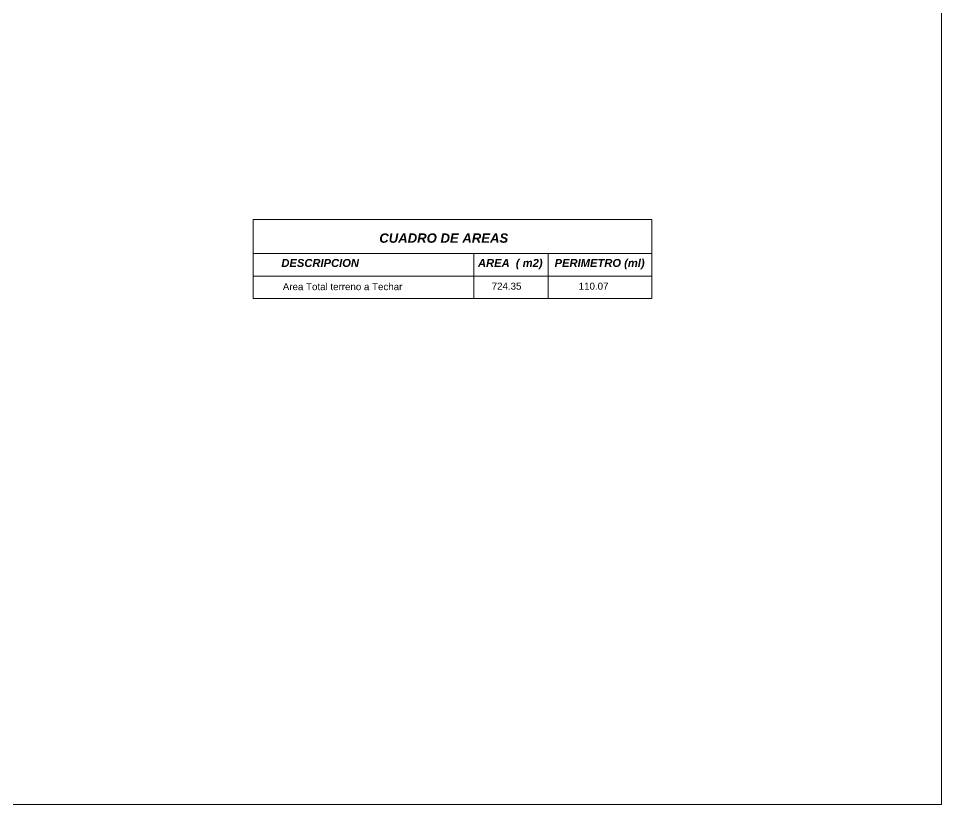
# Model space of a CAD drawing. Header units: metres. Extents: x 772934 to 773467, y 8442002 to 8442594.
# Drawn here: x 773329.68 to 773364.09, y 8442364.2 to 8442393.53 of the extents above; entities that cross this region are included whole.
import ezdxf
from ezdxf.enums import TextEntityAlignment as Align

# ---------------------------------------------------------------- set-up
doc = ezdxf.new("R2010")
doc.units = ezdxf.units.M
doc.layers.add('COTA', color=1, linetype='Continuous', lineweight=9)
doc.layers.add('PLUMA 01', color=7, linetype='Continuous', lineweight=15)
doc.styles.add('WMF-Arial0', font='')
doc.styles.add('WMF-Swis721 Ex BT0', font='swisse.ttf')
doc.styles.get('WMF-Arial0').set_extended_font_data('Arial', italic=True, bold=True)

msp = doc.modelspace()

# ---------------------------------------------------------------- linework, layer by layer
at = {"layer": 'COTA'}
for p, q in [((773338.423, 8442386.025), (773353.287, 8442386.025)), ((773338.423, 8442386.025), (773338.423, 8442383.081)), ((773353.287, 8442386.025), (773353.288, 8442383.081)), ((773338.423, 8442384.755), (773353.287, 8442384.755)), ((773346.656, 8442384.755), (773346.656, 8442383.081)), ((773349.422, 8442384.755), (773349.422, 8442383.081)), ((773338.423, 8442383.918), (773353.287, 8442383.918)), ((773338.423, 8442383.081), (773353.288, 8442383.081)), ((773338.423, 8442383.081), (773353.287, 8442383.081))]:
    msp.add_line(p, q, dxfattribs=at)
at = {"layer": 'PLUMA 01'}
msp.add_lwpolyline([(773264.002, 8442364.204), (773364.087, 8442364.204), (773364.087, 8442423.604), (773264.002, 8442423.604)], close=True, dxfattribs=at)

# ---------------------------------------------------------------- texts
at = {"layer": 'COTA'}
for s, height, style, p in [('CUADRO DE AREAS ', 0.35, 'WMF-Arial0', (773345.598, 8442385.335)), ('DESCRIPCION', 0.29823, 'WMF-Arial0', (773340.923, 8442384.406)), ('AREA  ( m2)', 0.29823, 'WMF-Arial0', (773348.01, 8442384.406)), ('PERIMETRO (ml)', 0.29823, 'WMF-Arial0', (773351.341, 8442384.406)), ('Area Total terreno a Techar', 0.25975, 'WMF-Swis721 Ex BT0', (773341.759, 8442383.522)), ('724.35', 0.2598, 'WMF-Swis721 Ex BT0', (773347.871, 8442383.541)), ('110.07', 0.2598, 'WMF-Swis721 Ex BT0', (773351.116, 8442383.541))]:
    msp.add_text(s, height=height, dxfattribs=dict(at, style=style)).set_placement(p, align=Align.MIDDLE_CENTER)

doc.saveas('drawing.dxf')
